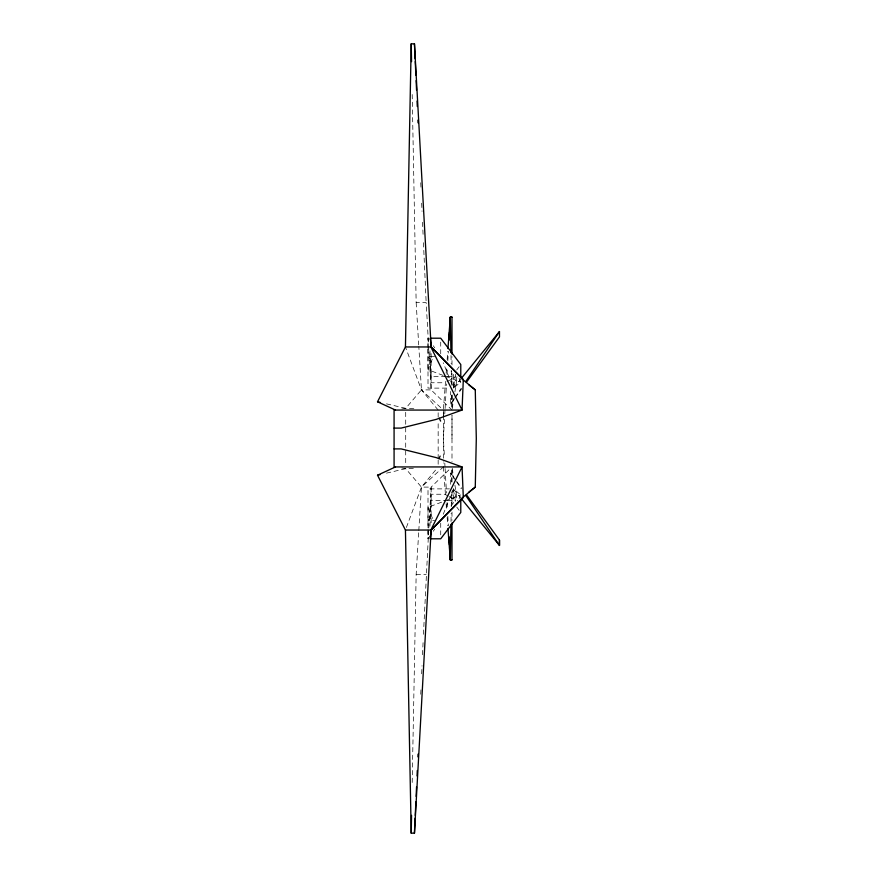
<?xml version="1.0" encoding="UTF-8"?>
<svg xmlns="http://www.w3.org/2000/svg" width="877" height="877" viewBox="0 0 877 877"><rect width="100%" height="100%" fill="white"/><g stroke="black" fill="none" stroke-linecap="round" stroke-linejoin="round"><path stroke-width="0.66" stroke-dasharray="4.38 3.29" d="M430.267 535.551L428.009 538.796L428.009 529.204M428.009 527.833L428.009 507.29L443.126 501.589M428.009 348.673L428.009 388.116L449.462 388.116M428.009 347.369L428.009 338.204L428.009 347.796M431.122 353.541L431.122 389.892L451.995 410.063M438.16 464.229L438.16 460.162M438.16 458.814L438.16 420.894M440.725 353.902L440.725 342.129M443.389 415.479L443.389 461.521M443.389 414.13L443.389 410.063L421.442 389.892L405.437 346.963M454.407 398.783L450.657 403.935L450.668 391.46M451.995 438.5L451.995 415.325M451.995 394.869L451.995 408.704L451.721 395.034M451.995 385.474L451.995 371.695M451.995 364.975L451.995 356.698M412.19 782.492L416.158 574.38L418.713 532.109M450.997 521.585L451.151 513.385M451.271 506.555L451.523 492.896M451.721 481.966L451.973 468.296L451.995 482.131M429.938 350.844L431.122 382.767L444.76 382.756M420.741 694.233L420.993 688.785M421.662 673.799L422.034 665.632M422.528 654.735L423.142 641.109M423.448 634.301L428.721 529.379M428.798 528.02L431.122 487.108L451.041 467.847M444.475 419.414L443.389 438.5L444.475 457.586M444.782 413.955L445.023 409.866M445.099 408.507L446.492 383.962M447.04 374.413L447.434 367.606M447.818 360.787L448.366 351.238M418.8 530.738L421.442 487.108L437.327 467.945M429.938 526.156L431.122 500.219L445.856 500.592M443.488 408.704L445.626 380.004M446.13 373.174L446.645 366.345M447.149 359.515L447.763 351.315M455.711 374.216L453.475 386.921L452.828 386.505M452.203 408.759L453.88 398.311M454.922 391.789L457.213 377.428M457.005 376.704L453.475 388.116L443.247 362.771M406.38 527.505L421.442 487.108L443.389 466.937L443.389 462.87M443.126 375.411L428.009 369.71L433.381 356.391M443.247 514.229L453.475 488.884L460.776 494.946L459.066 498.662M450.657 403.935L454.297 398.542M455.053 397.413L461.181 388.325M433.249 531.243L434.751 529.094M451.085 506.018L453.475 502.674L453.475 488.884L457.005 500.296M455.218 397.676L461.653 388.829M456.72 369.973L459.153 366.707M429.862 518.186L428.009 520.478L434.619 520.478M453.716 387.7L460.633 379.226M459.066 378.338L460.776 382.054L453.475 388.116L453.475 374.326L451.085 370.982M452.828 490.495L453.475 490.079L455.711 502.784M447.018 381.572L454.911 377.439M444.387 501.118L460.776 494.946M386.494 473.142L405.711 468.68L416.52 468.099M401.863 408.978L405.711 408.32L416.52 408.901M445.856 376.408L431.122 376.781L429.752 356.205M447.193 376.376L455.229 376.178M412.19 94.508L416.158 302.62L426.167 302.62L428.568 344.891M434.619 356.522L428.009 356.522L429.862 358.814M449.462 488.884L428.009 488.884L428.009 528.327M416.158 574.38L426.167 574.38M447.193 500.624L455.229 500.822M401.863 468.022L405.711 468.68L421.442 487.108L431.122 487.108L431.122 523.459M386.494 403.858L405.711 408.32L421.442 389.892L418.8 346.262M444.387 375.882L460.776 382.054M448.147 496.02L444.76 494.244L431.122 494.233L429.752 520.795M449.276 496.612L454.911 499.561M438.16 410.063L421.442 389.892L431.122 389.892L428.645 346.262M453.716 489.3L460.633 497.774M456.72 507.027L459.153 510.293M450.657 484.301L450.657 473.065L456.018 480.432M456.818 481.539L461.653 488.171M433.249 345.757L434.751 347.906M450.657 473.065L455.821 480.728M456.588 481.868L461.181 488.675M428.009 507.29L433.381 520.609M452.203 468.241L453.88 478.689M454.922 485.211L457.432 500.877M443.389 466.937L445.626 496.996M446.13 503.826L446.645 510.655M447.149 517.485L447.763 525.685M416.158 302.62L418.713 344.891M444.782 463.045L445.023 467.134M445.099 468.493L446.492 493.038M447.04 502.587L447.434 509.394M447.818 516.213L448.366 525.761M420.741 182.767L420.993 188.215M421.662 203.201L422.034 211.368M422.528 222.265L423.142 235.891M423.448 242.699L426.167 302.62M450.997 355.415L451.151 363.615M451.271 370.445L451.523 384.104M451.995 395.275L451.995 402.094M451.995 415.479L451.995 461.675M451.995 491.526L451.995 505.305M451.995 512.025L451.995 520.302M443.389 412.771L443.389 416.838M440.725 523.098L440.725 534.871M438.16 412.771L438.16 419.546M428.009 349.167L428.009 369.71M428.009 529.631L428.009 538.796M405.711 412.256L405.711 464.744"/><path stroke-width="1.32" d="M395.461 466.937L377.527 475.224L405.437 530.037L411.214 833.15L414.459 833.15L431.122 530.037L460.776 499.572L460.776 512.464L440.725 538.796L430.399 538.796L431.122 530.037L463.319 497.599L462.047 466.937L394.08 466.937L394.08 410.063L462.047 410.063L463.319 379.401L431.122 346.963L430.399 338.204L440.725 338.204L460.776 364.536L460.776 377.428L431.122 346.963L414.459 43.85L411.214 43.85L405.437 346.963L377.527 401.776L395.461 410.063M451.995 354.045L451.995 317.145L450.307 317.156L447.961 348.575M466.476 494.803L499.473 540.122L499.473 545.45L461.488 498.838M411.214 833.15L411.554 815.347M451.995 522.955L451.995 559.855L450.307 559.844L450.953 524.325M460.962 498.914L475.268 487.13L476.299 438.5L475.268 389.87L460.962 378.086M414.459 833.15L415.128 818.164M415.26 815.446L415.873 801.83M416.115 796.382L416.553 786.844M417.046 775.948L417.288 770.499M417.901 756.884L418.033 754.154M448.98 340.331L449.452 332.153M449.605 329.423L450.307 317.156L451.995 317.156M430.3 339.574L430.399 338.204M430.64 534.4L430.881 530.98M430.837 530.037L462.047 466.937L436.242 457.619L401.162 448.903L394.069 448.903M438.917 458.583L440.166 456.095M465.775 381.517L499.473 331.55L499.473 336.878L466.476 382.197M461.488 378.162L499.473 331.55M468.965 491.986L475.268 487.13M377.527 475.224L380.092 474.621M405.437 346.963L431.122 346.963M394.069 428.097L401.162 428.097L436.242 419.381L462.047 410.063L430.837 346.963M405.437 530.037L431.122 530.037M447.961 528.425L450.307 559.844L451.995 559.844M377.527 401.776L380.092 402.379M468.965 385.014L475.268 389.87M465.775 495.483L499.473 545.45L499.473 540.122M439.311 418.274L440.616 421.103M430.64 342.6L430.881 346.02M430.3 537.426L430.399 538.796M448.98 536.669L449.452 544.847M449.605 547.577L450.307 559.844M414.459 43.85L415.128 58.836M415.26 61.554L415.873 75.17M416.115 80.618L416.553 90.156M417.046 101.052L417.288 106.501M417.901 120.116L418.033 122.846M411.214 43.85L411.554 61.653M450.307 317.156L450.953 352.675"/></g></svg>
